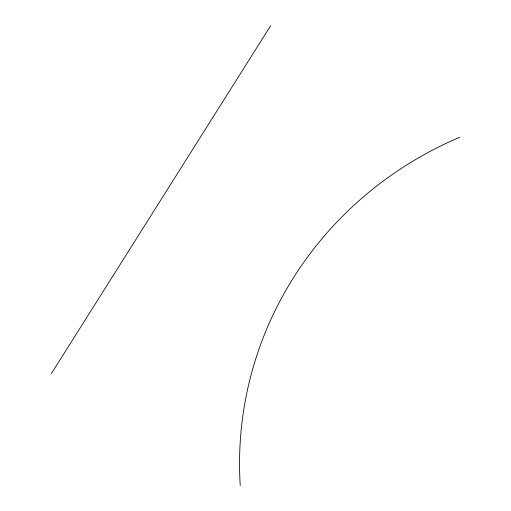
<?xml version="1.0" encoding="UTF-8"?>
<svg xmlns="http://www.w3.org/2000/svg" width="511" height="511" viewBox="0 0 511 511"><rect width="100%" height="100%" fill="white"/><g stroke="black" fill="none" stroke-linecap="round" stroke-linejoin="round"><path stroke-width="0.77" d="M51.285 373.733L270.76 25.55M240.24 485.45A372.889 359.322 6.3 0 1 459.715 137.267"/></g></svg>
